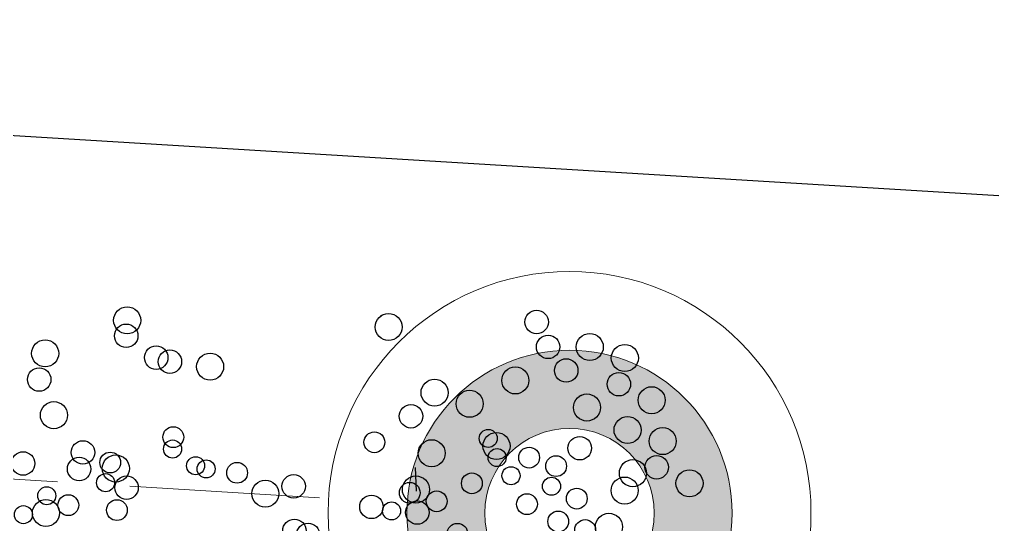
# Model space of a CAD drawing. Header units: millimetres. Extents: x 441156 to 441876, y 4514765 to 4515211.
# Drawn here: x 441585.016 to 441586.294, y 4514838.531 to 4514839.194 of the extents above; entities that cross this region are included whole.
import ezdxf

# ---------------------------------------------------------------- set-up
doc = ezdxf.new("R2010")
doc.units = ezdxf.units.MM
doc.linetypes.add('CONTINUA', pattern=[0])
doc.linetypes.add('HIDDEN', pattern=[0.375, 0.25, -0.125])
doc.layers.add('01_piscinas', color=254, linetype='Continuous')
doc.layers.add('INGIN ELECTRICIDAD ALUMBRADO', color=120, linetype='HIDDEN')

msp = doc.modelspace()

# ---------------------------------------------------------------- hatches: boundary and pattern name
at = {"layer": 'INGIN ELECTRICIDAD ALUMBRADO', "linetype": 'CONTINUA', "lineweight": 13}
h = msp.add_hatch(color=86, dxfattribs=at)
h.dxf.hatch_style = 1
edge = h.paths.add_edge_path()
edge.add_arc((441585.73825679, 4514838.54582988), 0.11124836, 0, 360)
edge = h.paths.add_edge_path()
edge.add_arc((441585.73825679, 4514838.54582988), 0.21369962, 0, 180)
edge.add_arc((441585.73825679, 4514838.54582988), 0.21369962, 180, 360)

# ---------------------------------------------------------------- linework, layer by layer
at = {"layer": '01_piscinas'}
for p, q in [((441585.49052932, 4514838.80507476, 0.00000053), (441585.49386679, 4514838.80652165, 0.00000053)), ((441585.75111245, 4514838.69946859, 0.00000053), (441585.75444992, 4514838.70091548, 0.00000053)), ((441585.47416393, 4514838.65031083, 0.00000053), (441585.47673121, 4514838.65142382, 0.00000053)), ((441585.53733519, 4514838.57456336, 0.00000053), (441585.53580535, 4514838.60552795, 0.00000053)), ((441585.67461249, 4514838.56907532, 0.00000053), (441585.67717977, 4514838.57018831, 0.00000053))]:
    msp.add_line(p, q, dxfattribs=at)
at = {"layer": '01_piscinas', "elevation": 0.00000131}
msp.add_lwpolyline([(441591.92936082, 4514838.61966129), (441584.17470072, 4514839.09187488), (441582.49924239, 4514839.19390053)], dxfattribs=at)
at = {"layer": '01_piscinas'}
for centre, radius in [((441585.15705725, 4514838.79887773, 0.00000053), 0.01775907), ((441585.50056214, 4514838.79010552, 0.00000053), 0.01775907), ((441585.69503637, 4514838.7967014, 0.00000053), 0.01541533), ((441585.15580924, 4514838.77860294, 0.00000053), 0.01541533), ((441585.71012792, 4514838.7640004, 0.00000053), 0.01541533), ((441585.76489241, 4514838.76396986, 0.00000053), 0.01775907), ((441585.04931656, 4514838.75549548, 0.00000053), 0.01775907), ((441585.19524237, 4514838.74997988, 0.00000053), 0.01541533), ((441585.81093274, 4514838.74941715, 0.00000053), 0.01775907), ((441585.21321955, 4514838.74464071, 0.00000053), 0.01541533), ((441585.26605626, 4514838.73808001, 0.00000053), 0.01775907), ((441585.04146135, 4514838.72115033, 0.00000053), 0.01541533), ((441585.66710195, 4514838.72001722, 0.00000053), 0.01775907), ((441585.73392414, 4514838.73305294, 0.00000053), 0.01541533), ((441585.80307753, 4514838.715072, 0.00000053), 0.01541533), ((441585.56095084, 4514838.70388313, 0.00000053), 0.01775907), ((441585.84626524, 4514838.69398778, 0.00000053), 0.01775907), ((441585.60699117, 4514838.68933043, 0.00000053), 0.01775907), ((441585.76114528, 4514838.68449935, 0.00000053), 0.01775907), ((441585.06079393, 4514838.67438802, 0.00000053), 0.01775907), ((441585.52998256, 4514838.67296621, 0.00000053), 0.01541533), ((441585.81454437, 4514838.65489362, 0.00000053), 0.01775907), ((441585.21764695, 4514838.64554389, 0.00000053), 0.01366082), ((441585.48188148, 4514838.63879603, 0.00000053), 0.01366082), ((441585.63147704, 4514838.64386978, 0.00000053), 0.01185795), ((441585.64232367, 4514838.63390106, 0.00000053), 0.01775907), ((441585.86058471, 4514838.64034091, 0.00000053), 0.01775907), ((441585.09897905, 4514838.62549017, 0.00000053), 0.01541533), ((441585.21668694, 4514838.62994789, 0.00000053), 0.01185795), ((441585.5572037, 4514838.62441262, 0.00000053), 0.01775907), ((441585.75167793, 4514838.6310085, 0.00000053), 0.01541533), ((441585.02032133, 4514838.6109447, 0.00000053), 0.01541533), ((441585.1347695, 4514838.61217293, 0.00000053), 0.01366082), ((441585.14216676, 4514838.60440595, 0.00000053), 0.01775907), ((441585.64308593, 4514838.61871517, 0.00000053), 0.01185795), ((441585.68521246, 4514838.61869168, 0.00000053), 0.01366082), ((441585.85272949, 4514838.60599576, 0.00000053), 0.01541533), ((441585.09392711, 4514838.60368391, 0.00000053), 0.01541533), ((441585.24702012, 4514838.60793015, 0.00000053), 0.01185795), ((441585.26084872, 4514838.6038231, 0.00000053), 0.01185795), ((441585.30149234, 4514838.59877641, 0.00000053), 0.01366082), ((441585.7206281, 4514838.60749729, 0.00000053), 0.01366082), ((441585.82153397, 4514838.59827696, 0.00000053), 0.01775907), ((441585.12872703, 4514838.58575358, 0.00000053), 0.01185795), ((441585.37582557, 4514838.5810047, 0.00000053), 0.01541533), ((441585.60998903, 4514838.58488196, 0.00000053), 0.01366082), ((441585.66139071, 4514838.59490943, 0.00000053), 0.01185795), ((441585.8959172, 4514838.58491154, 0.00000053), 0.01775907), ((441585.15628306, 4514838.57922776, 0.00000053), 0.01541533), ((441585.3386232, 4514838.57140825, 0.00000053), 0.01775907), ((441585.52833432, 4514838.57247112, 0.00000053), 0.01366082), ((441585.53642032, 4514838.57682586, 0.00000053), 0.01775907), ((441585.71458563, 4514838.58107794, 0.00000053), 0.01185795), ((441585.81079724, 4514838.57542311, 0.00000053), 0.01775907), ((441585.05145061, 4514838.56854316, 0.00000053), 0.01185795), ((441585.56374996, 4514838.56127673, 0.00000053), 0.01366082), ((441585.68233005, 4514838.55756051, 0.00000053), 0.01366082), ((441585.74780694, 4514838.56485931, 0.00000053), 0.01366082), ((441585.05027739, 4514838.54600709, 0.00000053), 0.01775907), ((441585.07970097, 4514838.55621456, 0.00000053), 0.01366082), ((441585.14359824, 4514838.54978257, 0.00000053), 0.01366082), ((441585.47802412, 4514838.55399932, 0.00000053), 0.01541533), ((441585.50451258, 4514838.54868887, 0.00000053), 0.01185795), ((441585.53823054, 4514838.54656568, 0.00000053), 0.01541533), ((441585.02075832, 4514838.54376926, 0.00000053), 0.01185795), ((441585.72340628, 4514838.53478688, 0.00000053), 0.01366082), ((441585.79001386, 4514838.52783635, 0.00000053), 0.01775907), ((441585.37680832, 4514838.52251039, 0.00000053), 0.01541533), ((441585.3947855, 4514838.51717122, 0.00000053), 0.01541533), ((441585.59092881, 4514838.51863875, 0.00000053), 0.01366082), ((441585.75882192, 4514838.52359249, 0.00000053), 0.01366082)]:
    msp.add_circle(centre, radius, dxfattribs=at)
at = {"layer": 'INGIN ELECTRICIDAD ALUMBRADO', "color": 86, "lineweight": 13, "elevation": 0.00000131}
msp.add_lwpolyline([(441580.02126781, 4514838.89884816), (441582.19574581, 4514838.76154815), (441585.16036104, 4514838.58102036), (441585.42156406, 4514838.56511462)], dxfattribs=at)
at = {"layer": 'INGIN ELECTRICIDAD ALUMBRADO', "color": 86, "linetype": 'CONTINUA', "lineweight": 13}
for radius in [0.31727935, 0.21369962, 0.11124836]:
    msp.add_circle((441585.73825679, 4514838.54582988, 0.00000131), radius, dxfattribs=at)

doc.saveas('drawing.dxf')
